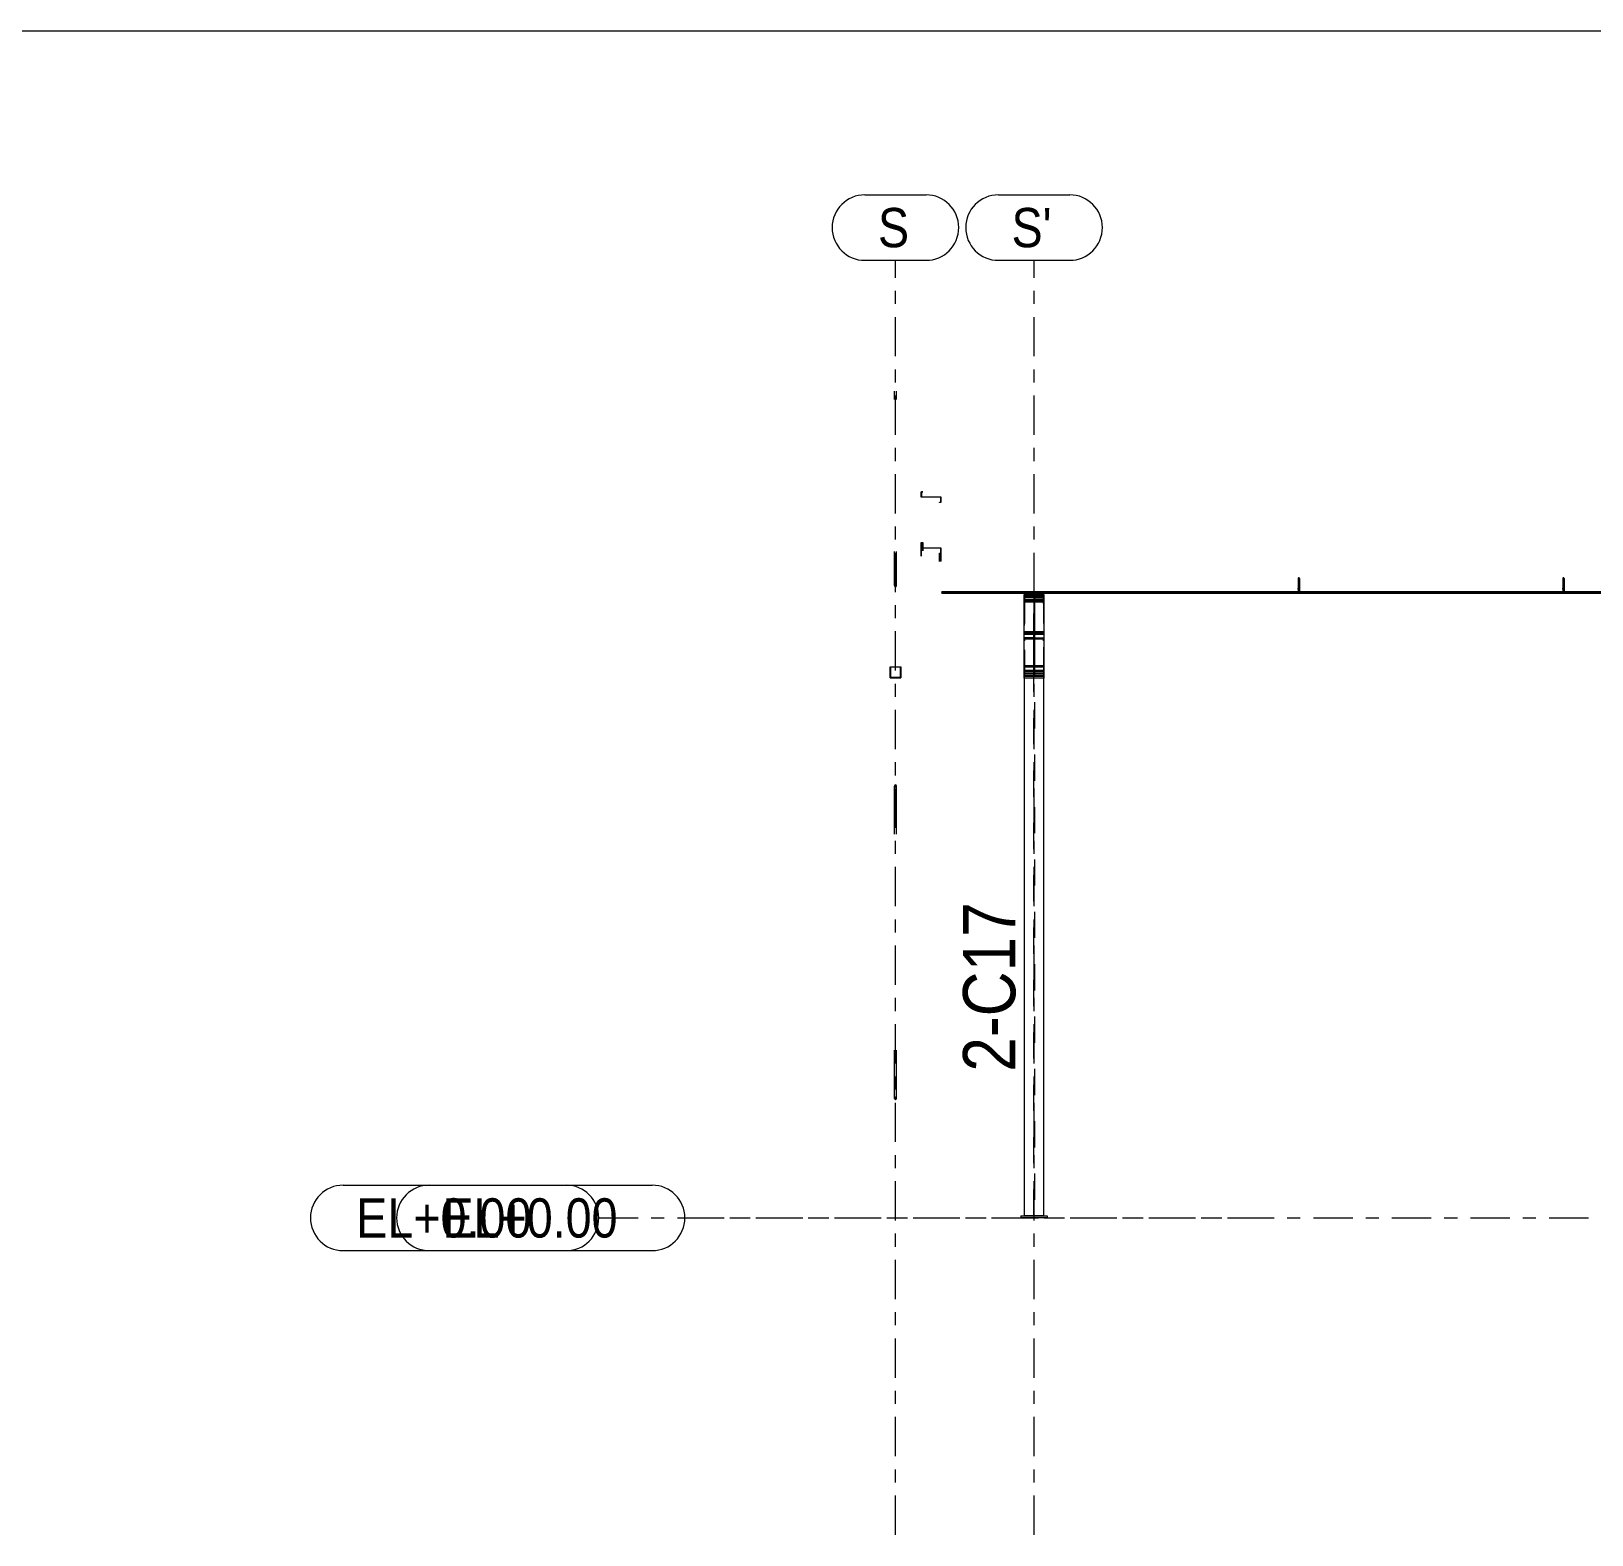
# Model space of a CAD drawing. Header units: millimetres. Extents: x -38 to 785, y -178 to 396.
# Drawn here: x 189 to 308.2, y 281.4 to 396.2 of the extents above; entities that cross this region are included whole.
import ezdxf

# ---------------------------------------------------------------- set-up
doc = ezdxf.new("R2010")
doc.units = ezdxf.units.MM
for name, pattern in [('XKITLINE00', [0]), ('XKITLINE02', [4, 2, -2]), ('XKITLINE03', [6, 3, -1, 1, -1])]:
    doc.linetypes.add(name, pattern=pattern)
for name, color, linetype, lineweight in [('DrawingSheet', 5, 'Continuous', 0), ('Part', 2, 'Continuous', 0), ('PartMark', 7, 'Continuous', 0), ('S-grid', 1, 'Continuous', 0)]:
    doc.layers.add(name, color=color, linetype=linetype, lineweight=lineweight)
doc.styles.add('ARIAL', font='ARIAL.TTF')

# ---------------------------------------------------------------- blocks, each defined once
blk = doc.blocks.new('*A147')
at = {"layer": 'Part'}
blk.add_hatch(color=3, dxfattribs=at).paths.add_polyline_path([(256.97, 361.04), (256.97, 360.65), (258.47, 360.65), (258.47, 360.23), (258.35, 360.23), (258.35, 360.25), (258.46, 360.25), (258.46, 360.63), (256.95, 360.63), (256.95, 361.05), (257.08, 361.05), (257.08, 361.04)], flags=17)
blk = doc.blocks.new('*A148')
at = {"layer": 'Part'}
blk.add_hatch(color=3, dxfattribs=at).paths.add_polyline_path([(255, 353.98), (255.06, 353.95), (255.08, 353.89), (255.06, 353.82), (255, 353.8), (254.94, 353.82), (254.91, 353.89), (254.94, 353.95)], flags=17)
blk = doc.blocks.new('*A149')
at = {"layer": 'Part'}
h = blk.add_hatch(color=3, dxfattribs=at)
h.paths.add_polyline_path([(254.58, 346.84), (254.58, 347.68), (255.41, 347.68), (255.41, 346.84)], flags=17)
h.paths.add_polyline_path([(254.61, 347.64), (254.61, 346.88), (255.38, 346.88), (255.38, 347.64)])
blk = doc.blocks.new('*A150')
at = {"layer": 'Part'}
blk.add_hatch(color=3, dxfattribs=at).paths.add_polyline_path([(265.61, 350.29), (265.61, 347.77), (266.31, 347.77), (266.31, 347.67), (264.85, 347.67), (264.85, 347.77), (265.55, 347.77), (265.55, 350.29)], flags=17)
blk = doc.blocks.new('*A151')
at = {"layer": 'Part'}
blk.add_hatch(color=3, dxfattribs=at).paths.add_polyline_path([(264.85, 353.13), (264.85, 353.22), (266.31, 353.22), (266.31, 353.13), (265.61, 353.13), (265.61, 350.38), (266.31, 350.38), (266.31, 350.29), (264.85, 350.29), (264.85, 350.38), (265.55, 350.38), (265.55, 353.13)], flags=17)
blk = doc.blocks.new('*A153')
at = {"layer": 'Part'}
blk.add_hatch(color=3, dxfattribs=at).paths.add_polyline_path([(258.54, 353.3), (258.54, 353.32), (331.2, 353.32), (331.2, 353.3)], flags=17)
blk = doc.blocks.new('*A154')
at = {"layer": 'Part'}
blk.add_hatch(color=3, dxfattribs=at).paths.add_polyline_path([(285.78, 353.72), (285.82, 353.71), (285.84, 353.67), (285.83, 353.64), (285.79, 353.62), (285.76, 353.63), (285.74, 353.66), (285.75, 353.7)], flags=17)
blk = doc.blocks.new('*A155')
at = {"layer": 'Part'}
blk.add_hatch(color=3, dxfattribs=at).paths.add_polyline_path([(285.78, 354.48), (285.82, 354.47), (285.84, 354.43), (285.83, 354.4), (285.79, 354.38), (285.76, 354.39), (285.74, 354.42), (285.75, 354.46)], flags=17)
blk = doc.blocks.new('*A156')
at = {"layer": 'Part'}
blk.add_hatch(color=3, dxfattribs=at).paths.add_polyline_path([(305.99, 353.72), (306.03, 353.71), (306.05, 353.67), (306.04, 353.64), (306, 353.62), (305.96, 353.63), (305.95, 353.66), (305.96, 353.7)], flags=17)
blk = doc.blocks.new('*A157')
at = {"layer": 'Part'}
blk.add_hatch(color=3, dxfattribs=at).paths.add_polyline_path([(305.99, 354.48), (306.03, 354.47), (306.05, 354.43), (306.04, 354.4), (306, 354.38), (305.96, 354.39), (305.95, 354.42), (305.96, 354.46)], flags=17)
blk = doc.blocks.new('*A160')
at = {"layer": 'Part'}
blk.add_hatch(color=3, dxfattribs=at).paths.add_polyline_path([(255, 314.82), (255.06, 314.79), (255.08, 314.72), (255.06, 314.65), (255, 314.62), (254.94, 314.65), (254.91, 314.72), (254.94, 314.79)], flags=17)
blk = doc.blocks.new('*A161')
at = {"layer": 'Part'}
blk.add_hatch(color=3, dxfattribs=at).paths.add_polyline_path([(256.97, 357.15), (256.97, 356.76), (258.47, 356.76), (258.47, 356.34), (258.35, 356.34), (258.35, 356.35), (258.46, 356.35), (258.46, 356.74), (256.95, 356.74), (256.95, 357.16), (257.08, 357.16), (257.08, 357.15)], flags=17)
blk = doc.blocks.new('*A162')
at = {"layer": 'Part'}
blk.add_hatch(color=3, dxfattribs=at).paths.add_polyline_path([(255, 338.67), (255.06, 338.64), (255.08, 338.57), (255.06, 338.5), (255, 338.47), (254.94, 338.5), (254.91, 338.57), (254.94, 338.64)], flags=17)
blk = doc.blocks.new('*A171')
at = {"layer": 'DrawingSheet', "color": 5, "linetype": 'XKITLINE00', "lineweight": 0}
blk.add_line((784.85, 396.22), (-35.15, 396.22), dxfattribs=at)
blk = doc.blocks.new('*A798')
at = {"layer": 'S-grid', "color": 1, "linetype": 'XKITLINE03', "lineweight": 0}
blk.add_line((238.91, 305.59), (475.75, 305.59), dxfattribs=at)
at = {"layer": 'S-grid', "color": 3, "style": 'ARIAL', "width": 0.85}
blk.add_text('EL+0.00', height=3, dxfattribs=at).set_placement((220.4, 304.09))
blk = doc.blocks.new('*A842')
at = {"layer": 'S-grid', "color": 1, "linetype": 'XKITLINE03', "lineweight": 0}
blk.add_line((265.58, 281.39), (265.58, 378.72), dxfattribs=at)
at = {"layer": 'S-grid', "color": 3, "style": 'ARIAL', "width": 0.85}
blk.add_text("S'", height=3, dxfattribs=at).set_placement((263.86, 379.72))
blk = doc.blocks.new('*A843')
at = {"layer": 'S-grid', "color": 1, "linetype": 'XKITLINE03', "lineweight": 0}
blk.add_line((232.34, 305.59), (281.66, 305.59), dxfattribs=at)
at = {"layer": 'S-grid', "color": 3, "style": 'ARIAL', "width": 0.85}
blk.add_text('EL+0.00', height=3, dxfattribs=at).set_placement((213.82, 304.09))
blk = doc.blocks.new('*A844')
at = {"layer": 'S-grid', "color": 1, "linetype": 'XKITLINE03', "lineweight": 0}
blk.add_line((255, 281.39), (255, 378.72), dxfattribs=at)
at = {"layer": 'S-grid', "color": 3, "style": 'ARIAL', "width": 0.85}
blk.add_text('S', height=3, dxfattribs=at).set_placement((253.66, 379.72))
blk = doc.blocks.new('*A845')
at = {"layer": 'Part', "color": 2, "linetype": 'XKITLINE00', "lineweight": 0}
for p, q in [((254.94, 338.64), (254.91, 338.57)), ((254.91, 334.89), (254.91, 338.57)), ((254.91, 338.57), (254.94, 338.5)), ((255, 338.67), (254.94, 338.64)), ((254.94, 338.5), (255, 338.47)), ((255.06, 338.64), (255, 338.67)), ((255, 338.47), (255.06, 338.5)), ((255.08, 338.57), (255.06, 338.64)), ((255.06, 338.5), (255.08, 338.57)), ((255.08, 334.89), (255.08, 338.57))]:
    blk.add_line(p, q, dxfattribs=at)
blk = doc.blocks.new('*A846')
at = {"layer": 'Part', "color": 2, "linetype": 'XKITLINE00', "lineweight": 0}
for p, q in [((256.95, 360.63), (256.95, 361.05)), ((256.95, 361.05), (257.08, 361.05)), ((258.46, 360.63), (256.95, 360.63)), ((257.08, 361.04), (256.97, 361.04)), ((256.97, 361.04), (256.97, 360.65)), ((256.97, 360.65), (258.47, 360.65)), ((257.08, 361.05), (257.08, 361.04)), ((258.35, 360.23), (258.35, 360.25)), ((258.35, 360.25), (258.46, 360.25)), ((258.47, 360.23), (258.35, 360.23)), ((258.46, 360.25), (258.46, 360.63)), ((258.47, 360.65), (258.47, 360.23))]:
    blk.add_line(p, q, dxfattribs=at)
blk = doc.blocks.new('*A847')
at = {"layer": 'Part', "color": 7, "linetype": 'XKITLINE02', "lineweight": 0}
for p, q in [((266.31, 352.74), (264.85, 352.74)), ((264.85, 352.74), (264.85, 352.51)), ((264.85, 352.65), (265.55, 352.65)), ((265.55, 352.65), (265.55, 349.76)), ((265.61, 349.76), (265.61, 352.65)), ((265.61, 352.65), (266.31, 352.65)), ((266.31, 352.51), (266.31, 352.74)), ((265.55, 349.9), (264.85, 349.9)), ((264.85, 349.9), (264.85, 349.67)), ((264.85, 349.81), (266.31, 349.81)), ((265.61, 349.9), (266.31, 349.9)), ((266.31, 349.67), (266.31, 349.9))]:
    blk.add_line(p, q, dxfattribs=at)
blk = doc.blocks.new('*A848')
at = {"layer": 'Part', "color": 2, "linetype": 'XKITLINE00', "lineweight": 0}
for p, q in [((254.91, 368.1), (254.91, 368.72)), ((255.08, 368.1), (255.08, 368.72))]:
    blk.add_line(p, q, dxfattribs=at)
blk = doc.blocks.new('*A849')
at = {"layer": 'Part', "color": 2, "linetype": 'XKITLINE00', "lineweight": 0}
for p, q in [((254.91, 353.89), (254.91, 356.49)), ((255.08, 353.89), (255.08, 356.49)), ((255, 353.98), (254.94, 353.95)), ((255.06, 353.95), (255, 353.98)), ((254.94, 353.95), (254.91, 353.89)), ((254.91, 353.89), (254.94, 353.82)), ((254.94, 353.82), (255, 353.8)), ((255, 353.8), (255.06, 353.82)), ((255.08, 353.89), (255.06, 353.95)), ((255.06, 353.82), (255.08, 353.89))]:
    blk.add_line(p, q, dxfattribs=at)
blk = doc.blocks.new('*A850')
at = {"layer": 'Part', "color": 7, "linetype": 'XKITLINE02', "lineweight": 0}
for p, q in [((264.85, 352.98), (264.85, 347.17)), ((266.31, 352.98), (264.85, 352.98)), ((265.55, 352.97), (264.85, 352.97)), ((265.55, 305.76), (265.55, 352.97)), ((265.61, 352.97), (265.61, 305.76)), ((265.61, 352.97), (266.31, 352.97)), ((266.31, 352.98), (266.31, 347.17)), ((264.85, 352.68), (265.55, 352.68)), ((264.85, 352.67), (266.31, 352.67)), ((265.61, 352.68), (266.31, 352.68)), ((266.31, 305.76), (264.85, 305.76))]:
    blk.add_line(p, q, dxfattribs=at)
at = {"layer": 'Part', "color": 2, "linetype": 'XKITLINE00', "lineweight": 0}
for p, q in [((264.85, 305.76), (264.85, 347.17)), ((266.31, 347.17), (266.31, 305.76))]:
    blk.add_line(p, q, dxfattribs=at)
blk = doc.blocks.new('*A851')
at = {"layer": 'Part', "color": 2, "linetype": 'XKITLINE00', "lineweight": 0}
for p, q in [((254.58, 347.68), (255.41, 347.68)), ((254.58, 346.84), (254.58, 347.68)), ((254.58, 346.84), (255.41, 346.84)), ((255.38, 347.64), (254.61, 347.64)), ((254.61, 347.64), (254.61, 346.88)), ((254.61, 346.88), (255.38, 346.88)), ((255.38, 346.88), (255.38, 347.64)), ((255.41, 347.68), (255.41, 346.84))]:
    blk.add_line(p, q, dxfattribs=at)
blk = doc.blocks.new('*A852')
at = {"layer": 'Part', "color": 2, "linetype": 'XKITLINE00', "lineweight": 0}
for p, q in [((264.58, 305.76), (266.58, 305.76)), ((264.58, 305.76), (264.58, 305.59)), ((266.58, 305.59), (264.58, 305.59)), ((266.58, 305.76), (266.58, 305.59))]:
    blk.add_line(p, q, dxfattribs=at)
blk = doc.blocks.new('*A853')
at = {"layer": 'Part', "color": 2, "linetype": 'XKITLINE00', "lineweight": 0}
for p, q in [((265.55, 347.77), (265.55, 350.29)), ((265.55, 350.29), (265.61, 350.29)), ((265.61, 350.29), (265.61, 347.77)), ((264.85, 347.77), (265.55, 347.77)), ((264.85, 347.77), (264.85, 347.32)), ((264.85, 347.67), (266.31, 347.67)), ((264.85, 347.32), (266.31, 347.32)), ((265.61, 347.77), (266.31, 347.77)), ((266.31, 347.77), (266.31, 347.67)), ((266.31, 347.67), (266.31, 347.32))]:
    blk.add_line(p, q, dxfattribs=at)
at = {"layer": 'Part', "color": 7, "linetype": 'XKITLINE02', "lineweight": 0}
for p, q in [((265.55, 350.16), (265.61, 350.16)), ((265.55, 350.03), (265.61, 350.03)), ((264.85, 347.41), (265.55, 347.41)), ((265.55, 347.41), (265.55, 347.77)), ((265.61, 347.77), (265.61, 347.41)), ((265.61, 347.41), (266.31, 347.41))]:
    blk.add_line(p, q, dxfattribs=at)
blk = doc.blocks.new('*A854')
at = {"layer": 'Part', "color": 2, "linetype": 'XKITLINE00', "lineweight": 0}
for p, q in [((264.85, 352.99), (264.85, 353.22)), ((264.85, 353.22), (266.31, 353.22)), ((264.85, 353.13), (265.55, 353.13)), ((264.85, 352.99), (265.55, 352.99)), ((265.55, 353.13), (265.55, 350.38)), ((265.61, 353.13), (265.61, 350.38)), ((265.61, 353.13), (266.31, 353.13)), ((265.61, 352.99), (266.31, 352.99)), ((266.31, 353.22), (266.31, 353.13)), ((266.31, 353.13), (266.31, 352.99)), ((264.85, 350.15), (264.85, 350.38)), ((264.85, 350.38), (265.55, 350.38)), ((266.31, 350.29), (264.85, 350.29)), ((265.55, 350.15), (264.85, 350.15)), ((265.61, 350.38), (266.31, 350.38)), ((266.31, 350.15), (265.61, 350.15)), ((266.31, 350.38), (266.31, 350.29)), ((266.31, 350.29), (266.31, 350.15))]:
    blk.add_line(p, q, dxfattribs=at)
at = {"layer": 'Part', "color": 7, "linetype": 'XKITLINE02', "lineweight": 0}
for p, q in [((264.85, 353.08), (266.31, 353.08)), ((264.85, 350.24), (265.55, 350.24)), ((265.55, 350.38), (265.55, 350.24)), ((265.61, 350.15), (265.55, 350.15)), ((265.61, 350.24), (265.61, 350.38)), ((266.31, 350.24), (265.61, 350.24))]:
    blk.add_line(p, q, dxfattribs=at)
blk = doc.blocks.new('*A855')
at = {"layer": 'Part', "color": 7, "linetype": 'XKITLINE02', "lineweight": 0}
for p, q in [((264.88, 346.96), (264.88, 347.04)), ((264.88, 347.04), (265.55, 347.04)), ((265.55, 346.96), (264.88, 346.96)), ((265.43, 347.04), (265.43, 346.96)), ((265.55, 347.04), (265.55, 346.96))]:
    blk.add_line(p, q, dxfattribs=at)
blk = doc.blocks.new('*A856')
at = {"layer": 'Part', "color": 7, "linetype": 'XKITLINE02', "lineweight": 0}
for p, q in [((265.61, 347.04), (266.28, 347.04)), ((265.61, 346.96), (265.61, 347.04)), ((266.28, 346.96), (265.61, 346.96)), ((265.73, 347.04), (265.73, 346.96)), ((266.28, 347.04), (266.28, 346.96))]:
    blk.add_line(p, q, dxfattribs=at)
blk = doc.blocks.new('*A857')
at = {"layer": 'Part', "color": 7, "linetype": 'XKITLINE02', "lineweight": 0}
for p, q in [((264.85, 353.06), (264.85, 352.67)), ((266.31, 353.06), (264.85, 353.06)), ((266.31, 352.98), (264.85, 352.98)), ((266.31, 352.67), (266.31, 353.06)), ((264.85, 352.76), (266.31, 352.76)), ((264.85, 352.67), (266.31, 352.67))]:
    blk.add_line(p, q, dxfattribs=at)
blk = doc.blocks.new('*A858')
at = {"layer": 'Part', "color": 2, "linetype": 'XKITLINE00', "lineweight": 0}
for p, q in [((264.83, 347.17), (264.83, 353.17)), ((264.85, 353.17), (264.83, 353.17)), ((266.33, 353.17), (266.31, 353.17)), ((266.33, 353.17), (266.33, 347.17)), ((266.33, 347.17), (264.83, 347.17))]:
    blk.add_line(p, q, dxfattribs=at)
at = {"layer": 'Part', "color": 7, "linetype": 'XKITLINE02', "lineweight": 0}
blk.add_line((266.31, 353.17), (264.85, 353.17), dxfattribs=at)
blk = doc.blocks.new('*A859')
at = {"layer": 'Part', "color": 7, "linetype": 'XKITLINE02', "lineweight": 0}
for p, q in [((264.83, 352.82), (264.83, 347.17)), ((266.33, 352.82), (264.83, 352.82)), ((266.33, 347.17), (266.33, 352.82)), ((266.31, 346.82), (264.85, 346.82))]:
    blk.add_line(p, q, dxfattribs=at)
at = {"layer": 'Part', "color": 2, "linetype": 'XKITLINE00', "lineweight": 0}
for p, q in [((264.83, 346.82), (264.83, 347.17)), ((264.85, 346.82), (264.83, 346.82)), ((266.33, 346.82), (266.31, 346.82)), ((266.33, 347.17), (266.33, 346.82))]:
    blk.add_line(p, q, dxfattribs=at)
blk = doc.blocks.new('*A860')
at = {"layer": 'Part', "color": 7, "linetype": 'XKITLINE02', "lineweight": 0}
for p, q in [((265.55, 347.06), (265.55, 349.79)), ((265.55, 349.79), (265.61, 349.79)), ((265.55, 349.68), (265.61, 349.68)), ((265.61, 349.79), (265.61, 347.06)), ((264.85, 347.14), (264.85, 346.97)), ((264.85, 347.06), (265.55, 347.06)), ((264.85, 346.97), (266.31, 346.97)), ((265.61, 347.06), (266.31, 347.06)), ((266.31, 347.14), (266.31, 346.97))]:
    blk.add_line(p, q, dxfattribs=at)
blk = doc.blocks.new('*A863')
at = {"layer": 'Part', "color": 2, "linetype": 'XKITLINE00', "lineweight": 0}
for p, q in [((258.54, 353.42), (258.54, 353.29)), ((258.54, 353.42), (328.15, 353.42)), ((258.54, 353.32), (328.15, 353.32)), ((258.54, 353.3), (328.15, 353.3)), ((328.15, 353.29), (258.54, 353.29))]:
    blk.add_line(p, q, dxfattribs=at)
at = {"layer": 'Part', "color": 7, "linetype": 'XKITLINE02', "lineweight": 0}
for p, q in [((258.54, 353.42), (328.15, 353.42)), ((258.54, 353.31), (258.54, 353.32)), ((258.54, 353.31), (328.15, 353.31))]:
    blk.add_line(p, q, dxfattribs=at)
blk = doc.blocks.new('*A867')
at = {"layer": 'Part', "color": 2, "linetype": 'XKITLINE00', "lineweight": 0}
for p, q in [((285.75, 353.7), (285.74, 353.66)), ((285.74, 353.64), (285.74, 353.66)), ((285.74, 353.66), (285.76, 353.63)), ((285.76, 353.61), (285.74, 353.64)), ((285.78, 353.72), (285.75, 353.7)), ((285.76, 353.63), (285.79, 353.62)), ((285.79, 353.6), (285.76, 353.61)), ((285.82, 353.71), (285.78, 353.72)), ((285.79, 353.62), (285.83, 353.64)), ((285.83, 353.62), (285.79, 353.6)), ((285.84, 353.67), (285.82, 353.71)), ((285.83, 353.64), (285.84, 353.67)), ((285.84, 353.65), (285.83, 353.62)), ((285.84, 353.65), (285.84, 353.67))]:
    blk.add_line(p, q, dxfattribs=at)
at = {"layer": 'Part', "color": 7, "linetype": 'XKITLINE02', "lineweight": 0}
for p, q in [((285.74, 353.64), (285.75, 353.68)), ((285.75, 353.68), (285.78, 353.7)), ((285.78, 353.7), (285.82, 353.68)), ((285.82, 353.68), (285.84, 353.65))]:
    blk.add_line(p, q, dxfattribs=at)
blk = doc.blocks.new('*A868')
at = {"layer": 'Part', "color": 2, "linetype": 'XKITLINE00', "lineweight": 0}
for p, q in [((285.75, 354.46), (285.74, 354.42)), ((285.74, 354.42), (285.74, 353.66)), ((285.74, 354.42), (285.76, 354.39)), ((285.78, 354.48), (285.75, 354.46)), ((285.76, 354.39), (285.79, 354.38)), ((285.82, 354.47), (285.78, 354.48)), ((285.79, 354.38), (285.83, 354.4)), ((285.84, 354.43), (285.82, 354.47)), ((285.83, 354.4), (285.84, 354.43)), ((285.84, 354.43), (285.84, 353.67)), ((285.74, 353.64), (285.74, 353.42)), ((285.84, 353.65), (285.84, 353.42))]:
    blk.add_line(p, q, dxfattribs=at)
at = {"layer": 'Part', "color": 7, "linetype": 'XKITLINE02', "lineweight": 0}
for p, q in [((285.74, 353.66), (285.74, 353.64)), ((285.74, 353.42), (285.74, 353.4)), ((285.84, 353.67), (285.84, 353.65)), ((285.84, 353.42), (285.84, 353.41))]:
    blk.add_line(p, q, dxfattribs=at)
blk = doc.blocks.new('*A869')
at = {"layer": 'Part', "color": 2, "linetype": 'XKITLINE00', "lineweight": 0}
for p, q in [((305.96, 353.7), (305.95, 353.66)), ((305.95, 353.64), (305.95, 353.66)), ((305.95, 353.66), (305.96, 353.63)), ((305.96, 353.61), (305.95, 353.64)), ((305.99, 353.72), (305.96, 353.7)), ((305.96, 353.63), (306, 353.62)), ((306, 353.6), (305.96, 353.61)), ((306.03, 353.71), (305.99, 353.72)), ((306, 353.62), (306.04, 353.64)), ((306.04, 353.62), (306, 353.6)), ((306.05, 353.67), (306.03, 353.71)), ((306.04, 353.64), (306.05, 353.67)), ((306.05, 353.65), (306.04, 353.62)), ((306.05, 353.65), (306.05, 353.67))]:
    blk.add_line(p, q, dxfattribs=at)
at = {"layer": 'Part', "color": 7, "linetype": 'XKITLINE02', "lineweight": 0}
for p, q in [((305.95, 353.64), (305.96, 353.68)), ((305.96, 353.68), (305.99, 353.7)), ((305.99, 353.7), (306.03, 353.68)), ((306.03, 353.68), (306.05, 353.65))]:
    blk.add_line(p, q, dxfattribs=at)
blk = doc.blocks.new('*A870')
at = {"layer": 'Part', "color": 2, "linetype": 'XKITLINE00', "lineweight": 0}
for p, q in [((305.96, 354.46), (305.95, 354.42)), ((305.95, 354.42), (305.95, 353.66)), ((305.95, 354.42), (305.96, 354.39)), ((305.99, 354.48), (305.96, 354.46)), ((305.96, 354.39), (306, 354.38)), ((306.03, 354.47), (305.99, 354.48)), ((306, 354.38), (306.04, 354.4)), ((306.05, 354.43), (306.03, 354.47)), ((306.04, 354.4), (306.05, 354.43)), ((306.05, 354.43), (306.05, 353.67)), ((305.95, 353.64), (305.95, 353.42)), ((306.05, 353.65), (306.05, 353.42))]:
    blk.add_line(p, q, dxfattribs=at)
at = {"layer": 'Part', "color": 7, "linetype": 'XKITLINE02', "lineweight": 0}
for p, q in [((305.95, 353.66), (305.95, 353.64)), ((305.95, 353.42), (305.95, 353.4)), ((306.05, 353.67), (306.05, 353.65)), ((306.05, 353.42), (306.05, 353.41))]:
    blk.add_line(p, q, dxfattribs=at)
blk = doc.blocks.new('*A882')
at = {"layer": 'S-grid', "color": 1, "linetype": 'XKITLINE00', "lineweight": 0}
for p, q in [((219.4, 308.09), (236.41, 308.09)), ((219.4, 303.09), (236.41, 303.09))]:
    blk.add_line(p, q, dxfattribs=at)
for centre, start, end in [((219.4, 305.59), 90, 270), ((236.41, 305.59), 270, 90)]:
    blk.add_arc(centre, 2.5, start, end, dxfattribs=at)
blk = doc.blocks.new('*A883')
at = {"layer": 'S-grid', "color": 1, "linetype": 'XKITLINE00', "lineweight": 0}
for p, q in [((212.82, 308.09), (229.84, 308.09)), ((212.82, 303.09), (229.84, 303.09))]:
    blk.add_line(p, q, dxfattribs=at)
for centre, start, end in [((212.82, 305.59), 90, 270), ((229.84, 305.59), 270, 90)]:
    blk.add_arc(centre, 2.5, start, end, dxfattribs=at)
blk = doc.blocks.new('*A884')
at = {"layer": 'Part', "color": 2, "linetype": 'XKITLINE00', "lineweight": 0}
for p, q in [((254.91, 314.72), (254.91, 318.4)), ((255.08, 314.72), (255.08, 318.4)), ((254.94, 314.79), (254.91, 314.72)), ((254.91, 314.72), (254.94, 314.65)), ((255, 314.82), (254.94, 314.79)), ((254.94, 314.65), (255, 314.62)), ((255.06, 314.79), (255, 314.82)), ((255, 314.62), (255.06, 314.65)), ((255.08, 314.72), (255.06, 314.79)), ((255.06, 314.65), (255.08, 314.72))]:
    blk.add_line(p, q, dxfattribs=at)
blk = doc.blocks.new('*A885')
at = {"layer": 'S-grid', "color": 1, "linetype": 'XKITLINE00', "lineweight": 0}
for p, q in [((262.86, 383.72), (268.3, 383.72)), ((262.86, 378.72), (268.3, 378.72))]:
    blk.add_line(p, q, dxfattribs=at)
for centre, start, end in [((262.86, 381.22), 90, 270), ((268.3, 381.22), 270, 90)]:
    blk.add_arc(centre, 2.5, start, end, dxfattribs=at)
blk = doc.blocks.new('*A886')
at = {"layer": 'S-grid', "color": 1, "linetype": 'XKITLINE00', "lineweight": 0}
for p, q in [((252.66, 383.72), (257.33, 383.72)), ((252.66, 378.72), (257.33, 378.72))]:
    blk.add_line(p, q, dxfattribs=at)
for centre, start, end in [((252.66, 381.22), 90, 270), ((257.33, 381.22), 270, 90)]:
    blk.add_arc(centre, 2.5, start, end, dxfattribs=at)
blk = doc.blocks.new('*A887')
at = {"layer": 'Part', "color": 2, "linetype": 'XKITLINE00', "lineweight": 0}
for p, q in [((256.95, 356.13), (256.95, 357.16)), ((256.95, 357.16), (257.08, 357.16)), ((258.46, 356.74), (256.95, 356.74)), ((257.08, 357.15), (256.97, 357.15)), ((256.97, 357.15), (256.97, 356.76)), ((256.97, 356.76), (258.47, 356.76)), ((257.08, 357.16), (257.08, 356.76)), ((258.35, 355.72), (258.35, 356.35)), ((258.35, 356.35), (258.46, 356.35)), ((258.46, 356.35), (258.46, 356.74)), ((258.47, 356.76), (258.47, 356.34)), ((258.47, 356.34), (258.35, 356.34)), ((258.47, 355.72), (258.47, 356.34))]:
    blk.add_line(p, q, dxfattribs=at)
at = {"layer": 'Part', "color": 7, "linetype": 'XKITLINE02', "lineweight": 0}
for p, q in [((256.97, 356.76), (256.97, 356.53)), ((256.97, 356.14), (256.97, 356.74)), ((257.08, 356.76), (257.08, 356.53)), ((258.46, 356.35), (258.46, 355.74)), ((258.47, 356.34), (258.47, 356.14))]:
    blk.add_line(p, q, dxfattribs=at)
blk = doc.blocks.new('*A973')
at = {"layer": 'PartMark', "color": 3, "style": 'ARIAL', "width": 0.85}
blk.add_text('2-C17', height=4, rotation=90.0002, dxfattribs=at).set_placement((264.15, 316.76))

msp = doc.modelspace()

# ---------------------------------------------------------------- block references
at = {"lineweight": 0}
for name in ['*A171', '*A886', '*A844', '*A885', '*A842', '*A848', '*A147', '*A846', '*A849', '*A161', '*A887', '*A148', '*A155', '*A868', '*A157', '*A870', '*A863', '*A153', '*A858', '*A859', '*A151', '*A854', '*A857', '*A850', '*A154', '*A867', '*A156', '*A869', '*A847', '*A150', '*A853', '*A860', '*A149', '*A851', '*A855', '*A856', '*A162', '*A845', '*A973', '*A884', '*A160', '*A883', '*A882', '*A843', '*A798', '*A852']:
    msp.add_blockref(name, (0, 0), dxfattribs=at)

doc.saveas('drawing.dxf')
